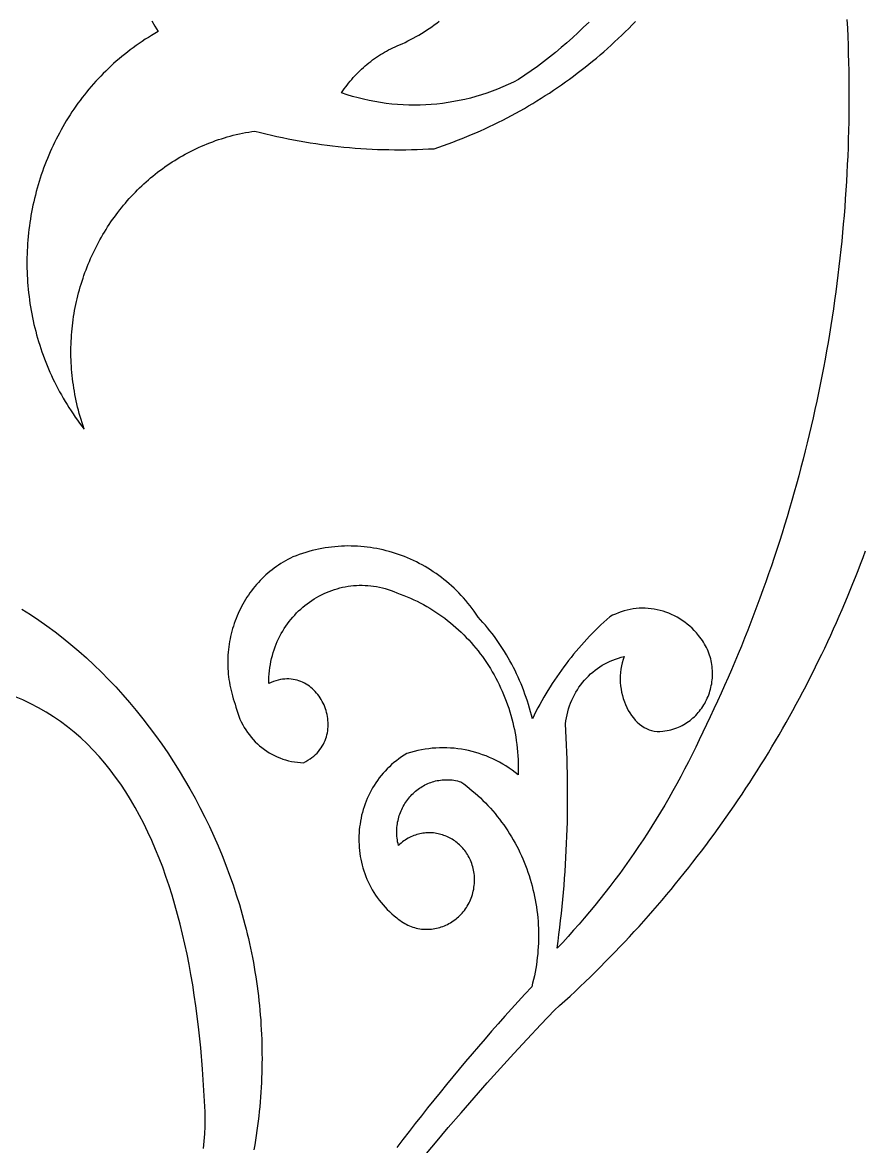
# Model space of a CAD drawing. Extents: x -425 to 425, y -1100 to 1100.
# Drawn here: x -97.9 to 70.5, y -197 to 27.7 of the extents above; entities that cross this region are included whole.
import ezdxf

# ---------------------------------------------------------------- set-up
doc = ezdxf.new("R2010")
doc.units = 0
doc.layers.add('LAYER_1', color=18, linetype='CONTINUOUS')

msp = doc.modelspace()

# ---------------------------------------------------------------- linework, layer by layer
at = {"layer": 'LAYER_1'}
for points in [[(-71.98, 27.99), (-71.38, 26.9), (-70.77, 25.83), (-71.42, 25.45), (-72.06, 25.07), (-72.69, 24.68), (-73.31, 24.29), (-73.92, 23.88), (-74.53, 23.47), (-75.13, 23.05), (-75.72, 22.62), (-76.31, 22.19), (-76.88, 21.74), (-77.45, 21.29), (-78.01, 20.84), (-78.57, 20.37), (-79.11, 19.9), (-79.65, 19.43), (-80.18, 18.94), (-80.7, 18.45), (-81.21, 17.95), (-81.72, 17.45), (-82.22, 16.94), (-82.71, 16.42), (-83.19, 15.9), (-83.67, 15.37), (-84.13, 14.84), (-84.59, 14.3), (-85.04, 13.75), (-85.49, 13.2), (-85.92, 12.64), (-86.35, 12.08), (-86.77, 11.51), (-87.18, 10.94), (-87.58, 10.36), (-87.97, 9.77), (-88.36, 9.19), (-88.74, 8.59), (-89.11, 7.99), (-89.47, 7.39), (-89.82, 6.79), (-90.16, 6.17), (-90.5, 5.56), (-90.83, 4.94), (-91.15, 4.31), (-91.46, 3.69), (-91.76, 3.05), (-92.06, 2.42), (-92.35, 1.78), (-92.62, 1.14), (-92.89, 0.49), (-93.16, -0.16), (-93.41, -0.81), (-93.65, -1.47), (-93.89, -2.13), (-94.12, -2.79), (-94.33, -3.46), (-94.54, -4.13), (-94.75, -4.8), (-94.94, -5.47), (-95.12, -6.15), (-95.3, -6.83), (-95.47, -7.51), (-95.63, -8.19), (-95.78, -8.87), (-95.92, -9.56), (-96.05, -10.25), (-96.17, -10.94), (-96.29, -11.63), (-96.39, -12.33), (-96.49, -13.02), (-96.58, -13.72), (-96.66, -14.42), (-96.73, -15.12), (-96.79, -15.82), (-96.85, -16.52), (-96.89, -17.22), (-96.92, -17.92), (-96.95, -18.63), (-96.97, -19.33), (-96.98, -20.04), (-96.98, -20.74), (-96.97, -21.45), (-96.95, -22.15), (-96.92, -22.86), (-96.88, -23.56), (-96.84, -24.27), (-96.78, -24.97), (-96.72, -25.68), (-96.64, -26.38), (-96.56, -27.08), (-96.47, -27.79), (-96.37, -28.49), (-96.26, -29.19), (-96.14, -29.89), (-96.01, -30.59), (-95.87, -31.29), (-95.73, -31.99), (-95.57, -32.68), (-95.4, -33.38), (-95.23, -34.07), (-95.04, -34.76), (-94.85, -35.45), (-94.65, -36.14), (-94.43, -36.82), (-94.21, -37.5), (-93.98, -38.19), (-93.74, -38.86), (-93.49, -39.54), (-93.23, -40.21), (-92.96, -40.89), (-92.68, -41.55), (-92.39, -42.22), (-92.09, -42.88), (-91.78, -43.54), (-91.46, -44.2), (-91.13, -44.85), (-90.8, -45.5), (-90.45, -46.15), (-90.09, -46.8), (-89.73, -47.44), (-89.35, -48.07), (-88.96, -48.7), (-88.57, -49.33), (-88.16, -49.96), (-87.75, -50.58), (-87.32, -51.2), (-86.89, -51.81), (-86.44, -52.42), (-85.99, -53.02), (-85.52, -53.62), (-85.74, -52.99), (-85.94, -52.36), (-86.14, -51.73), (-86.33, -51.11), (-86.51, -50.48), (-86.68, -49.85), (-86.84, -49.22), (-86.99, -48.59), (-87.13, -47.96), (-87.26, -47.33), (-87.38, -46.7), (-87.5, -46.06), (-87.6, -45.43), (-87.7, -44.8), (-87.79, -44.17), (-87.86, -43.54), (-87.93, -42.91), (-87.99, -42.29), (-88.05, -41.66), (-88.09, -41.03), (-88.12, -40.4), (-88.15, -39.78), (-88.17, -39.15), (-88.18, -38.53), (-88.18, -37.9), (-88.17, -37.28), (-88.15, -36.66), (-88.13, -36.04), (-88.1, -35.42), (-88.06, -34.81), (-88.01, -34.19), (-87.95, -33.58), (-87.88, -32.97), (-87.81, -32.36), (-87.73, -31.75), (-87.64, -31.14), (-87.54, -30.54), (-87.44, -29.94), (-87.32, -29.34), (-87.2, -28.74), (-87.08, -28.14), (-86.94, -27.55), (-86.8, -26.96), (-86.64, -26.37), (-86.49, -25.78), (-86.32, -25.2), (-86.14, -24.62), (-85.96, -24.04), (-85.77, -23.47), (-85.58, -22.9), (-85.38, -22.33), (-85.16, -21.76), (-84.95, -21.2), (-84.72, -20.64), (-84.49, -20.09), (-84.25, -19.54), (-84, -18.99), (-83.75, -18.45), (-83.49, -17.9), (-83.22, -17.37), (-82.95, -16.83), (-82.67, -16.3), (-82.38, -15.78), (-82.09, -15.26), (-81.79, -14.74), (-81.48, -14.23), (-81.17, -13.72), (-80.85, -13.22), (-80.52, -12.72), (-80.19, -12.22), (-79.85, -11.73), (-79.5, -11.25), (-79.15, -10.77), (-78.79, -10.29), (-78.43, -9.82), (-78.05, -9.36), (-77.68, -8.89), (-77.29, -8.44), (-76.91, -7.99), (-76.51, -7.54), (-76.11, -7.11), (-75.7, -6.67), (-75.29, -6.24), (-74.87, -5.82), (-74.45, -5.4), (-74.02, -4.99), (-73.58, -4.59), (-73.14, -4.19), (-72.69, -3.8), (-72.24, -3.41), (-71.78, -3.03), (-71.32, -2.65), (-70.85, -2.29), (-70.38, -1.93), (-69.9, -1.57), (-69.41, -1.22), (-68.92, -0.88), (-68.43, -0.55), (-67.93, -0.22), (-67.42, 0.1), (-66.91, 0.42), (-66.39, 0.72), (-65.87, 1.02), (-65.35, 1.32), (-64.82, 1.6), (-64.28, 1.88), (-63.74, 2.15), (-63.2, 2.41), (-62.65, 2.67), (-62.1, 2.92), (-61.54, 3.16), (-60.97, 3.39), (-60.41, 3.61), (-59.84, 3.83), (-59.26, 4.04), (-58.68, 4.24), (-58.09, 4.43), (-57.5, 4.61), (-56.91, 4.78), (-56.31, 4.95), (-55.71, 5.11), (-55.11, 5.26), (-54.5, 5.4), (-53.88, 5.53), (-53.26, 5.65), (-52.64, 5.76), (-52.02, 5.87), (-51.39, 5.96), (-50.29, 5.68), (-49.19, 5.41), (-48.09, 5.15), (-46.98, 4.9), (-45.88, 4.66), (-44.77, 4.43), (-43.66, 4.21), (-42.55, 4.01), (-41.43, 3.81), (-40.32, 3.63), (-39.2, 3.46), (-38.09, 3.3), (-36.97, 3.15), (-35.85, 3.01), (-34.73, 2.88), (-33.6, 2.76), (-32.48, 2.66), (-31.36, 2.56), (-30.23, 2.48), (-29.11, 2.41), (-27.98, 2.35), (-26.85, 2.3), (-25.72, 2.26), (-24.6, 2.24), (-23.47, 2.22), (-22.34, 2.22), (-21.21, 2.23), (-20.08, 2.25), (-18.95, 2.28), (-17.82, 2.32), (-16.69, 2.37), (-15.56, 2.43), (-14.61, 2.75), (-13.67, 3.08), (-12.73, 3.42), (-11.8, 3.76), (-10.87, 4.12), (-9.94, 4.48), (-9.02, 4.85), (-8.11, 5.24), (-7.2, 5.63), (-6.29, 6.03), (-5.39, 6.43), (-4.5, 6.85), (-3.61, 7.28), (-2.72, 7.71), (-1.84, 8.15), (-0.97, 8.6), (-0.1, 9.06), (0.77, 9.53), (1.63, 10.01), (2.48, 10.49), (3.33, 10.98), (4.17, 11.48), (5.01, 11.99), (5.84, 12.51), (6.67, 13.03), (7.49, 13.56), (8.3, 14.1), (9.11, 14.65), (9.91, 15.21), (10.71, 15.77), (11.5, 16.34), (12.29, 16.92), (13.07, 17.51), (13.85, 18.1), (14.61, 18.7), (15.38, 19.31), (16.13, 19.93), (16.88, 20.55), (17.63, 21.18), (18.37, 21.81), (19.1, 22.46), (19.82, 23.11), (20.54, 23.77), (21.26, 24.43), (21.96, 25.1), (22.66, 25.78), (23.36, 26.47), (24.04, 27.16), (24.72, 27.86)], [(66.98, 28.25), (67.07, 26.54), (67.14, 24.83), (67.21, 23.13), (67.26, 21.42), (67.31, 19.71), (67.34, 18.01), (67.36, 16.3), (67.38, 14.6), (67.38, 12.89), (67.38, 11.18), (67.36, 9.48), (67.34, 7.77), (67.3, 6.07), (67.26, 4.36), (67.2, 2.66), (67.14, 0.95), (67.06, -0.75), (66.98, -2.45), (66.88, -4.15), (66.78, -5.85), (66.66, -7.56), (66.54, -9.26), (66.4, -10.95), (66.26, -12.65), (66.11, -14.35), (65.94, -16.05), (65.77, -17.74), (65.58, -19.44), (65.39, -21.13), (65.19, -22.82), (64.97, -24.51), (64.75, -26.2), (64.52, -27.89), (64.28, -29.58), (64.02, -31.26), (63.76, -32.94), (63.49, -34.63), (63.21, -36.31), (62.91, -37.99), (62.61, -39.66), (62.3, -41.34), (61.98, -43.01), (61.65, -44.69), (61.3, -46.36), (60.95, -48.03), (60.59, -49.69), (60.22, -51.36), (59.84, -53.02), (59.45, -54.68), (59.05, -56.34), (58.64, -57.99), (58.22, -59.65), (57.79, -61.3), (57.35, -62.95), (56.9, -64.6), (56.45, -66.24), (55.98, -67.88), (55.5, -69.52), (55.01, -71.16), (54.51, -72.8), (54.01, -74.43), (53.49, -76.06), (52.96, -77.68), (52.42, -79.31), (51.88, -80.93), (51.32, -82.54), (50.76, -84.16), (50.18, -85.77), (49.59, -87.38), (49, -88.99), (48.39, -90.59), (47.78, -92.19), (47.16, -93.78), (46.52, -95.38), (45.88, -96.97), (45.22, -98.55), (44.56, -100.13), (43.89, -101.71), (43.21, -103.29), (42.51, -104.86), (41.81, -106.43), (41.1, -107.99), (40.38, -109.56), (39.65, -111.11), (38.91, -112.67), (38.16, -114.22), (37.46, -115.71), (36.75, -117.2), (36.02, -118.67), (35.28, -120.14), (34.53, -121.6), (33.76, -123.06), (32.98, -124.5), (32.18, -125.93), (31.37, -127.36), (30.55, -128.78), (29.71, -130.18), (28.86, -131.58), (27.99, -132.97), (27.11, -134.35), (26.22, -135.71), (25.31, -137.07), (24.39, -138.42), (23.46, -139.76), (22.51, -141.09), (21.55, -142.41), (20.58, -143.72), (19.59, -145.02), (18.59, -146.3), (17.58, -147.58), (16.56, -148.84), (15.52, -150.1), (14.47, -151.34), (13.41, -152.58), (12.33, -153.8), (11.25, -155.01), (10.15, -156.21), (9.03, -157.39), (9.22, -156), (9.4, -154.61), (9.57, -153.21), (9.73, -151.82), (9.89, -150.42), (10.03, -149.02), (10.17, -147.63), (10.29, -146.23), (10.41, -144.83), (10.52, -143.43), (10.62, -142.03), (10.71, -140.62), (10.79, -139.22), (10.87, -137.82), (10.93, -136.42), (10.99, -135.01), (11.04, -133.61), (11.08, -132.21), (11.11, -130.8), (11.13, -129.4), (11.14, -127.99), (11.14, -126.59), (11.14, -125.18), (11.12, -123.78), (11.1, -122.37), (11.07, -120.97), (11.03, -119.56), (10.98, -118.16), (10.92, -116.75), (10.86, -115.35), (10.78, -113.95), (10.7, -112.54), (10.78, -111.92), (10.88, -111.31), (11.01, -110.7), (11.15, -110.1), (11.32, -109.52), (11.51, -108.94), (11.72, -108.37), (11.96, -107.81), (12.21, -107.27), (12.48, -106.74), (12.77, -106.22), (13.08, -105.71), (13.4, -105.21), (13.75, -104.73), (14.11, -104.27), (14.49, -103.82), (14.88, -103.38), (15.29, -102.97), (15.72, -102.56), (16.16, -102.18), (16.62, -101.81), (17.09, -101.46), (17.57, -101.13), (18.06, -100.82), (18.57, -100.53), (19.09, -100.26), (19.63, -100.01), (20.17, -99.78), (20.73, -99.58), (21.29, -99.39), (21.87, -99.23), (22.45, -99.09), (22.23, -99.7), (22.04, -100.33), (21.89, -100.96), (21.78, -101.61), (21.7, -102.27), (21.66, -102.92), (21.65, -103.59), (21.67, -104.25), (21.73, -104.91), (21.82, -105.57), (21.94, -106.21), (22.09, -106.85), (22.27, -107.48), (22.48, -108.1), (22.71, -108.69), (22.97, -109.27), (23.26, -109.83), (23.58, -110.36), (23.91, -110.87), (24.28, -111.35), (24.66, -111.8), (25.07, -112.21), (25.5, -112.59), (25.95, -112.93), (26.41, -113.23), (26.9, -113.49), (27.41, -113.7), (27.93, -113.86), (28.47, -113.98), (29.03, -114.04), (29.6, -114.04), (30.18, -113.99), (30.6, -113.94), (31.01, -113.87), (31.41, -113.79), (31.8, -113.7), (32.19, -113.59), (32.57, -113.47), (32.94, -113.34), (33.31, -113.19), (33.66, -113.03), (34.01, -112.86), (34.35, -112.68), (34.68, -112.48), (35, -112.28), (35.32, -112.06), (35.62, -111.84), (35.92, -111.6), (36.2, -111.35), (36.48, -111.1), (36.75, -110.83), (37.01, -110.56), (37.26, -110.28), (37.5, -109.99), (37.73, -109.69), (37.95, -109.38), (38.16, -109.07), (38.36, -108.75), (38.55, -108.43), (38.73, -108.1), (38.9, -107.76), (39.06, -107.41), (39.21, -107.07), (39.35, -106.71), (39.48, -106.36), (39.59, -105.99), (39.7, -105.63), (39.79, -105.26), (39.87, -104.89), (39.94, -104.51), (40, -104.14), (40.05, -103.76), (40.08, -103.38), (40.1, -102.99), (40.12, -102.61), (40.11, -102.22), (40.1, -101.84), (40.07, -101.45), (40.03, -101.07), (39.98, -100.68), (39.92, -100.3), (39.84, -99.92), (39.75, -99.54), (39.64, -99.16), (39.52, -98.78), (39.39, -98.4), (39.25, -98.03), (39.09, -97.66), (38.92, -97.3), (38.73, -96.93), (38.53, -96.58), (38.31, -96.22), (38.08, -95.87), (37.84, -95.53), (37.58, -95.19), (37.31, -94.86), (36.89, -94.36), (36.46, -93.88), (36.01, -93.43), (35.55, -92.99), (35.07, -92.59), (34.57, -92.2), (34.07, -91.84), (33.55, -91.51), (33.02, -91.2), (32.48, -90.91), (31.93, -90.65), (31.37, -90.41), (30.8, -90.2), (30.23, -90.01), (29.64, -89.85), (29.06, -89.71), (28.47, -89.6), (27.87, -89.52), (27.27, -89.46), (26.67, -89.43), (26.06, -89.42), (25.46, -89.44), (24.86, -89.49), (24.25, -89.56), (23.65, -89.66), (23.05, -89.79), (22.45, -89.95), (21.86, -90.13), (21.28, -90.34), (20.69, -90.58), (20.12, -90.84), (19.55, -91.14), (18.95, -91.67), (18.36, -92.21), (17.78, -92.76), (17.2, -93.32), (16.63, -93.88), (16.07, -94.45), (15.51, -95.02), (14.96, -95.61), (14.42, -96.2), (13.89, -96.8), (13.36, -97.4), (12.84, -98.01), (12.33, -98.63), (11.82, -99.25), (11.33, -99.88), (10.84, -100.52), (10.36, -101.16), (9.88, -101.81), (9.42, -102.47), (8.96, -103.13), (8.51, -103.8), (8.06, -104.48), (7.63, -105.16), (7.2, -105.84), (6.78, -106.53), (6.37, -107.23), (5.97, -107.93), (5.58, -108.64), (5.19, -109.36), (4.81, -110.08), (4.44, -110.8), (4.08, -111.53), (3.91, -110.81), (3.72, -110.1), (3.52, -109.39), (3.31, -108.69), (3.09, -107.99), (2.86, -107.29), (2.61, -106.6), (2.36, -105.91), (2.1, -105.23), (1.82, -104.55), (1.54, -103.88), (1.24, -103.21), (0.93, -102.55), (0.62, -101.9), (0.29, -101.25), (-0.05, -100.6), (-0.39, -99.96), (-0.75, -99.33), (-1.12, -98.71), (-1.49, -98.09), (-1.88, -97.47), (-2.28, -96.86), (-2.68, -96.26), (-3.1, -95.67), (-3.52, -95.08), (-3.96, -94.5), (-4.4, -93.93), (-4.86, -93.37), (-5.32, -92.81), (-5.79, -92.26), (-6.27, -91.72), (-6.76, -91.18), (-7.15, -90.61), (-7.55, -90.04), (-7.96, -89.48), (-8.38, -88.93), (-8.81, -88.4), (-9.25, -87.87), (-9.7, -87.36), (-10.16, -86.86), (-10.62, -86.37), (-11.1, -85.89), (-11.58, -85.43), (-12.07, -84.97), (-12.57, -84.53), (-13.07, -84.1), (-13.59, -83.68), (-14.11, -83.27), (-14.64, -82.88), (-15.18, -82.5), (-15.72, -82.13), (-16.27, -81.77), (-16.82, -81.42), (-17.38, -81.09), (-17.95, -80.77), (-18.52, -80.46), (-19.1, -80.17), (-19.69, -79.88), (-20.27, -79.61), (-20.87, -79.36), (-21.47, -79.11), (-22.07, -78.88), (-22.68, -78.66), (-23.29, -78.46), (-23.9, -78.26), (-24.52, -78.08), (-25.15, -77.92), (-25.77, -77.77), (-26.4, -77.63), (-27.03, -77.5), (-27.67, -77.39), (-28.3, -77.29), (-28.94, -77.2), (-29.58, -77.13), (-30.23, -77.08), (-30.87, -77.03), (-31.52, -77), (-32.16, -76.99), (-32.81, -76.98), (-33.46, -77), (-34.11, -77.02), (-34.76, -77.06), (-35.41, -77.12), (-36.06, -77.19), (-36.71, -77.27), (-37.36, -77.37), (-38.01, -77.49), (-38.66, -77.61), (-39.31, -77.76), (-39.95, -77.91), (-40.6, -78.09), (-41.24, -78.27), (-41.88, -78.47), (-42.52, -78.69), (-43.16, -78.92), (-43.79, -79.17), (-44.29, -79.41), (-44.78, -79.67), (-45.26, -79.93), (-45.73, -80.21), (-46.2, -80.49), (-46.65, -80.79), (-47.1, -81.09), (-47.53, -81.41), (-47.96, -81.74), (-48.38, -82.07), (-48.79, -82.42), (-49.19, -82.77), (-49.58, -83.14), (-49.97, -83.51), (-50.34, -83.89), (-50.7, -84.28), (-51.06, -84.68), (-51.4, -85.08), (-51.74, -85.5), (-52.06, -85.92), (-52.38, -86.34), (-52.68, -86.78), (-52.98, -87.22), (-53.26, -87.67), (-53.53, -88.12), (-53.8, -88.58), (-54.05, -89.05), (-54.3, -89.52), (-54.53, -90), (-54.75, -90.48), (-54.96, -90.97), (-55.16, -91.47), (-55.35, -91.97), (-55.53, -92.47), (-55.7, -92.98), (-55.85, -93.49), (-56, -94), (-56.13, -94.52), (-56.25, -95.04), (-56.36, -95.57), (-56.46, -96.1), (-56.55, -96.63), (-56.63, -97.16), (-56.69, -97.7), (-56.74, -98.23), (-56.78, -98.77), (-56.81, -99.32), (-56.83, -99.86), (-56.83, -100.4), (-56.82, -100.95), (-56.8, -101.5), (-56.77, -102.04), (-56.72, -102.59), (-56.66, -103.14), (-56.59, -103.69), (-56.5, -104.23), (-56.41, -104.78), (-56.29, -105.33), (-56.17, -105.87), (-56.03, -106.42), (-55.88, -106.96), (-55.72, -107.5), (-55.54, -108.04), (-55.35, -108.58), (-55.21, -109.21), (-55.03, -109.82), (-54.84, -110.42), (-54.62, -111.01), (-54.38, -111.59), (-54.12, -112.15), (-53.84, -112.7), (-53.54, -113.23), (-53.21, -113.75), (-52.87, -114.25), (-52.51, -114.74), (-52.13, -115.21), (-51.74, -115.66), (-51.32, -116.1), (-50.89, -116.51), (-50.45, -116.91), (-49.99, -117.29), (-49.51, -117.65), (-49.03, -117.99), (-48.52, -118.3), (-48.01, -118.6), (-47.48, -118.87), (-46.94, -119.12), (-46.4, -119.35), (-45.84, -119.56), (-45.27, -119.74), (-44.69, -119.9), (-44.1, -120.03), (-43.51, -120.13), (-42.9, -120.21), (-42.3, -120.27), (-41.68, -120.3), (-41.22, -120.06), (-40.79, -119.81), (-40.37, -119.55), (-39.99, -119.27), (-39.62, -118.98), (-39.28, -118.67), (-38.97, -118.36), (-38.67, -118.03), (-38.4, -117.69), (-38.15, -117.34), (-37.92, -116.99), (-37.71, -116.62), (-37.53, -116.25), (-37.36, -115.87), (-37.22, -115.49), (-37.09, -115.1), (-36.99, -114.71), (-36.9, -114.31), (-36.84, -113.91), (-36.79, -113.51), (-36.76, -113.1), (-36.75, -112.7), (-36.76, -112.29), (-36.79, -111.89), (-36.83, -111.48), (-36.89, -111.08), (-36.96, -110.68), (-37.06, -110.29), (-37.17, -109.89), (-37.29, -109.51), (-37.43, -109.13), (-37.58, -108.75), (-37.75, -108.38), (-37.94, -108.03), (-38.14, -107.67), (-38.35, -107.33), (-38.57, -107), (-38.81, -106.68), (-39.06, -106.37), (-39.33, -106.07), (-39.61, -105.79), (-39.89, -105.52), (-40.19, -105.26), (-40.5, -105.02), (-40.83, -104.79), (-41.16, -104.58), (-41.5, -104.39), (-41.86, -104.22), (-42.22, -104.06), (-42.59, -103.92), (-42.97, -103.81), (-43.36, -103.71), (-43.76, -103.64), (-44.17, -103.59), (-44.58, -103.56), (-45, -103.56), (-45.43, -103.58), (-45.87, -103.62), (-46.31, -103.69), (-46.76, -103.79), (-47.21, -103.92), (-47.67, -104.07), (-48.14, -104.25), (-48.61, -104.46), (-48.61, -103.81), (-48.58, -103.17), (-48.54, -102.54), (-48.48, -101.91), (-48.4, -101.29), (-48.31, -100.67), (-48.19, -100.07), (-48.06, -99.47), (-47.91, -98.88), (-47.74, -98.3), (-47.56, -97.73), (-47.36, -97.16), (-47.15, -96.61), (-46.92, -96.07), (-46.67, -95.53), (-46.41, -95.01), (-46.13, -94.49), (-45.84, -93.99), (-45.54, -93.5), (-45.22, -93.02), (-44.89, -92.55), (-44.55, -92.09), (-44.19, -91.64), (-43.82, -91.2), (-43.44, -90.78), (-43.05, -90.37), (-42.65, -89.97), (-42.24, -89.59), (-41.81, -89.21), (-41.38, -88.85), (-40.93, -88.51), (-40.48, -88.18), (-40.02, -87.86), (-39.55, -87.56), (-39.07, -87.27), (-38.58, -87), (-38.08, -86.74), (-37.58, -86.49), (-37.07, -86.27), (-36.56, -86.06), (-36.03, -85.86), (-35.5, -85.68), (-34.97, -85.52), (-34.43, -85.37), (-33.88, -85.24), (-33.33, -85.13), (-32.78, -85.04), (-32.22, -84.96), (-31.66, -84.9), (-31.09, -84.86), (-30.53, -84.84), (-29.96, -84.83), (-29.38, -84.85), (-28.81, -84.89), (-28.23, -84.94), (-27.65, -85.01), (-27.07, -85.11), (-26.49, -85.22), (-25.91, -85.36), (-25.33, -85.51), (-24.76, -85.69), (-24.18, -85.88), (-23.6, -86.1), (-23.02, -86.34), (-22.33, -86.59), (-21.64, -86.85), (-20.96, -87.12), (-20.29, -87.41), (-19.62, -87.71), (-18.96, -88.03), (-18.32, -88.36), (-17.68, -88.7), (-17.04, -89.05), (-16.42, -89.42), (-15.8, -89.8), (-15.2, -90.19), (-14.6, -90.59), (-14.01, -91.01), (-13.43, -91.43), (-12.86, -91.87), (-12.3, -92.32), (-11.75, -92.78), (-11.21, -93.25), (-10.67, -93.73), (-10.15, -94.22), (-9.64, -94.73), (-9.14, -95.24), (-8.64, -95.76), (-8.16, -96.3), (-7.69, -96.84), (-7.23, -97.39), (-6.78, -97.95), (-6.34, -98.52), (-5.91, -99.1), (-5.5, -99.69), (-5.09, -100.28), (-4.69, -100.88), (-4.31, -101.5), (-3.94, -102.12), (-3.58, -102.74), (-3.23, -103.38), (-2.9, -104.02), (-2.57, -104.67), (-2.26, -105.33), (-1.96, -105.99), (-1.67, -106.66), (-1.4, -107.34), (-1.14, -108.02), (-0.89, -108.71), (-0.65, -109.41), (-0.43, -110.11), (-0.22, -110.81), (-0.02, -111.52), (0.16, -112.24), (0.33, -112.96), (0.49, -113.69), (0.63, -114.42), (0.76, -115.15), (0.87, -115.89), (0.97, -116.64), (1.06, -117.38), (1.13, -118.14), (1.19, -118.89), (1.23, -119.65), (1.26, -120.41), (1.27, -121.17), (1.27, -121.94), (1.25, -122.71), (0.65, -122.24), (0.05, -121.79), (-0.57, -121.36), (-1.2, -120.95), (-1.84, -120.56), (-2.49, -120.2), (-3.15, -119.85), (-3.81, -119.53), (-4.49, -119.23), (-5.17, -118.95), (-5.86, -118.69), (-6.55, -118.45), (-7.25, -118.24), (-7.95, -118.05), (-8.66, -117.88), (-9.38, -117.73), (-10.1, -117.61), (-10.82, -117.5), (-11.54, -117.42), (-12.27, -117.36), (-13, -117.33), (-13.73, -117.32), (-14.46, -117.33), (-15.19, -117.36), (-15.92, -117.42), (-16.65, -117.5), (-17.38, -117.6), (-18.11, -117.73), (-18.84, -117.88), (-19.56, -118.05), (-20.28, -118.25), (-21, -118.47), (-21.55, -118.8), (-22.08, -119.15), (-22.6, -119.51), (-23.1, -119.89), (-23.59, -120.27), (-24.06, -120.68), (-24.51, -121.09), (-24.95, -121.52), (-25.37, -121.96), (-25.77, -122.41), (-26.16, -122.87), (-26.54, -123.34), (-26.89, -123.83), (-27.23, -124.32), (-27.56, -124.82), (-27.87, -125.33), (-28.16, -125.85), (-28.43, -126.37), (-28.69, -126.91), (-28.94, -127.45), (-29.16, -127.99), (-29.37, -128.55), (-29.57, -129.11), (-29.75, -129.67), (-29.91, -130.24), (-30.05, -130.81), (-30.18, -131.39), (-30.29, -131.97), (-30.38, -132.55), (-30.46, -133.13), (-30.52, -133.72), (-30.57, -134.31), (-30.6, -134.9), (-30.61, -135.49), (-30.6, -136.08), (-30.58, -136.67), (-30.54, -137.26), (-30.48, -137.85), (-30.41, -138.44), (-30.32, -139.02), (-30.22, -139.61), (-30.09, -140.19), (-29.95, -140.76), (-29.79, -141.34), (-29.62, -141.91), (-29.43, -142.47), (-29.22, -143.03), (-28.99, -143.58), (-28.75, -144.13), (-28.49, -144.67), (-28.21, -145.2), (-27.92, -145.73), (-27.6, -146.25), (-27.27, -146.76), (-26.93, -147.26), (-26.56, -147.75), (-26.18, -148.23), (-25.78, -148.71), (-25.37, -149.17), (-24.93, -149.62), (-24.48, -150.06), (-24.01, -150.49), (-23.53, -150.9), (-23.02, -151.31), (-22.72, -151.56), (-22.41, -151.8), (-22.09, -152.02), (-21.77, -152.23), (-21.45, -152.42), (-21.13, -152.6), (-20.8, -152.76), (-20.47, -152.91), (-20.14, -153.04), (-19.8, -153.16), (-19.47, -153.26), (-19.13, -153.35), (-18.79, -153.43), (-18.45, -153.49), (-18.11, -153.54), (-17.77, -153.57), (-17.43, -153.6), (-17.1, -153.6), (-16.76, -153.6), (-16.42, -153.58), (-16.09, -153.55), (-15.75, -153.51), (-15.42, -153.46), (-15.09, -153.39), (-14.77, -153.31), (-14.44, -153.22), (-14.12, -153.12), (-13.81, -153.01), (-13.5, -152.89), (-13.19, -152.75), (-12.89, -152.61), (-12.59, -152.45), (-12.29, -152.28), (-12.01, -152.11), (-11.73, -151.92), (-11.45, -151.72), (-11.18, -151.52), (-10.92, -151.3), (-10.67, -151.07), (-10.42, -150.84), (-10.18, -150.59), (-9.95, -150.34), (-9.72, -150.08), (-9.51, -149.81), (-9.3, -149.53), (-9.11, -149.24), (-8.92, -148.94), (-8.74, -148.64), (-8.58, -148.33), (-8.42, -148.01), (-8.27, -147.68), (-8.14, -147.35), (-8.02, -147.01), (-7.91, -146.66), (-7.81, -146.3), (-7.72, -145.94), (-7.65, -145.57), (-7.59, -145.2), (-7.54, -144.82), (-7.51, -144.43), (-7.49, -144.04), (-7.48, -143.64), (-7.49, -143.24), (-7.51, -142.83), (-7.56, -142.47), (-7.61, -142.12), (-7.67, -141.77), (-7.75, -141.42), (-7.84, -141.09), (-7.93, -140.76), (-8.04, -140.44), (-8.16, -140.12), (-8.29, -139.81), (-8.43, -139.51), (-8.57, -139.22), (-8.73, -138.93), (-8.89, -138.66), (-9.07, -138.38), (-9.25, -138.12), (-9.44, -137.87), (-9.63, -137.62), (-9.84, -137.38), (-10.05, -137.15), (-10.27, -136.92), (-10.49, -136.71), (-10.72, -136.5), (-10.96, -136.3), (-11.2, -136.11), (-11.45, -135.93), (-11.71, -135.76), (-11.97, -135.6), (-12.23, -135.44), (-12.5, -135.3), (-12.77, -135.16), (-13.05, -135.04), (-13.33, -134.92), (-13.61, -134.82), (-13.9, -134.72), (-14.19, -134.63), (-14.48, -134.55), (-14.78, -134.49), (-15.08, -134.43), (-15.38, -134.38), (-15.68, -134.34), (-15.98, -134.32), (-16.28, -134.3), (-16.59, -134.3), (-16.89, -134.3), (-17.19, -134.32), (-17.5, -134.35), (-17.8, -134.38), (-18.11, -134.43), (-18.41, -134.49), (-18.71, -134.57), (-19.01, -134.65), (-19.31, -134.75), (-19.61, -134.85), (-19.91, -134.97), (-20.2, -135.1), (-20.49, -135.24), (-20.78, -135.4), (-21.06, -135.57), (-21.34, -135.75), (-21.62, -135.94), (-21.89, -136.14), (-22.16, -136.36), (-22.43, -136.59), (-22.69, -136.83), (-22.77, -136.46), (-22.85, -136.09), (-22.91, -135.73), (-22.95, -135.36), (-22.99, -135), (-23.01, -134.64), (-23.02, -134.29), (-23.02, -133.93), (-23.01, -133.58), (-22.99, -133.23), (-22.95, -132.88), (-22.91, -132.54), (-22.85, -132.2), (-22.78, -131.86), (-22.71, -131.53), (-22.62, -131.2), (-22.52, -130.88), (-22.41, -130.56), (-22.3, -130.24), (-22.17, -129.93), (-22.04, -129.63), (-21.89, -129.33), (-21.74, -129.03), (-21.57, -128.75), (-21.4, -128.46), (-21.22, -128.19), (-21.04, -127.92), (-20.84, -127.65), (-20.64, -127.4), (-20.43, -127.15), (-20.21, -126.9), (-19.99, -126.67), (-19.76, -126.44), (-19.52, -126.22), (-19.27, -126), (-19.02, -125.8), (-18.77, -125.6), (-18.5, -125.41), (-18.23, -125.23), (-17.96, -125.06), (-17.68, -124.9), (-17.39, -124.75), (-17.1, -124.6), (-16.81, -124.47), (-16.51, -124.35), (-16.21, -124.23), (-15.9, -124.13), (-15.59, -124.04), (-15.27, -123.95), (-14.95, -123.88), (-14.63, -123.82), (-14.3, -123.77), (-13.97, -123.73), (-13.64, -123.71), (-13.31, -123.69), (-12.97, -123.69), (-12.63, -123.7), (-12.29, -123.72), (-11.95, -123.75), (-11.6, -123.8), (-11.26, -123.86), (-10.91, -123.93), (-10.56, -124.02), (-10.21, -124.12), (-9.62, -124.55), (-9.04, -124.99), (-8.48, -125.44), (-7.92, -125.9), (-7.37, -126.37), (-6.83, -126.85), (-6.31, -127.34), (-5.79, -127.84), (-5.29, -128.34), (-4.79, -128.86), (-4.31, -129.39), (-3.84, -129.93), (-3.38, -130.47), (-2.93, -131.02), (-2.49, -131.58), (-2.06, -132.15), (-1.64, -132.73), (-1.24, -133.32), (-0.84, -133.91), (-0.46, -134.51), (-0.09, -135.11), (0.27, -135.73), (0.62, -136.35), (0.95, -136.97), (1.28, -137.61), (1.59, -138.25), (1.89, -138.89), (2.18, -139.54), (2.45, -140.2), (2.71, -140.86), (2.97, -141.52), (3.21, -142.2), (3.43, -142.87), (3.65, -143.55), (3.85, -144.24), (4.04, -144.93), (4.21, -145.62), (4.38, -146.31), (4.53, -147.01), (4.67, -147.72), (4.79, -148.42), (4.9, -149.13), (5, -149.84), (5.09, -150.56), (5.16, -151.28), (5.22, -152), (5.27, -152.72), (5.3, -153.44), (5.32, -154.16), (5.33, -154.89), (5.32, -155.61), (5.3, -156.34), (5.26, -157.07), (5.21, -157.8), (5.15, -158.53), (5.07, -159.26), (4.98, -159.99), (4.88, -160.72), (4.76, -161.45), (4.63, -162.17), (4.48, -162.9), (4.32, -163.63), (4.14, -164.35), (3.95, -165.08), (2.6, -166.54), (1.25, -168.02), (-0.09, -169.5), (-1.42, -170.98), (-2.75, -172.48), (-4.07, -173.98), (-5.38, -175.48), (-6.68, -176.99), (-7.98, -178.51), (-9.27, -180.03), (-10.56, -181.56), (-11.83, -183.1), (-13.1, -184.64), (-14.37, -186.19), (-15.62, -187.74), (-16.87, -189.3), (-18.11, -190.87), (-19.35, -192.44), (-20.58, -194.02), (-21.8, -195.6), (-23.01, -197.19)], [(15.41, 27.75), (14.34, 26.69), (13.24, 25.65), (12.13, 24.62), (11, 23.62), (9.85, 22.64), (8.69, 21.67), (7.5, 20.72), (6.3, 19.79), (5.08, 18.89), (3.84, 18), (2.59, 17.13), (1.32, 16.29), (0.28, 15.76), (-0.76, 15.26), (-1.82, 14.79), (-2.88, 14.35), (-3.95, 13.94), (-5.03, 13.55), (-6.11, 13.19), (-7.21, 12.86), (-8.3, 12.56), (-9.41, 12.29), (-10.52, 12.05), (-11.63, 11.83), (-12.75, 11.65), (-13.87, 11.49), (-14.99, 11.36), (-16.12, 11.26), (-17.25, 11.18), (-18.38, 11.14), (-19.51, 11.13), (-20.64, 11.14), (-21.77, 11.18), (-22.9, 11.26), (-24.03, 11.36), (-25.16, 11.49), (-26.29, 11.65), (-27.41, 11.84), (-28.53, 12.05), (-29.65, 12.3), (-30.76, 12.57), (-31.87, 12.88), (-32.97, 13.21), (-34.07, 13.58), (-33.8, 13.98), (-33.53, 14.38), (-33.24, 14.77), (-32.95, 15.16), (-32.66, 15.54), (-32.35, 15.92), (-32.04, 16.28), (-31.73, 16.65), (-31.41, 17), (-31.08, 17.35), (-30.74, 17.69), (-30.4, 18.02), (-30.06, 18.35), (-29.71, 18.67), (-29.35, 18.99), (-28.99, 19.29), (-28.62, 19.59), (-28.24, 19.88), (-27.87, 20.17), (-27.48, 20.45), (-27.09, 20.72), (-26.7, 20.98), (-26.3, 21.23), (-25.9, 21.48), (-25.49, 21.72), (-25.07, 21.95), (-24.66, 22.17), (-24.23, 22.38), (-23.81, 22.59), (-23.38, 22.79), (-22.94, 22.98), (-22.5, 23.16), (-21.94, 23.41), (-21.37, 23.68), (-20.82, 23.96), (-20.26, 24.24), (-19.72, 24.53), (-19.17, 24.83), (-18.64, 25.14), (-18.11, 25.46), (-17.58, 25.79), (-17.06, 26.12), (-16.55, 26.46), (-16.04, 26.81), (-15.54, 27.17), (-15.04, 27.53), (-14.55, 27.91)], [(-17.83, -199.3), (-15.29, -196.26), (-12.73, -193.24), (-10.15, -190.25), (-7.55, -187.26), (-4.93, -184.3), (-2.29, -181.36), (0.38, -178.44), (3.06, -175.54), (5.76, -172.65), (8.49, -169.79), (9.53, -168.85), (10.57, -167.91), (11.61, -166.96), (12.64, -166), (13.66, -165.04), (14.67, -164.07), (15.68, -163.09), (16.68, -162.11), (17.68, -161.13), (18.67, -160.13), (19.65, -159.13), (20.63, -158.13), (21.6, -157.12), (22.56, -156.1), (23.52, -155.08), (24.47, -154.05), (25.41, -153.02), (26.35, -151.98), (27.28, -150.93), (28.2, -149.88), (29.12, -148.82), (30.02, -147.76), (30.93, -146.69), (31.82, -145.62), (32.71, -144.54), (33.6, -143.46), (34.47, -142.37), (35.34, -141.27), (36.2, -140.17), (37.06, -139.07), (37.91, -137.96), (38.75, -136.84), (39.59, -135.72), (40.41, -134.59), (41.23, -133.46), (42.05, -132.33), (42.86, -131.19), (43.66, -130.04), (44.45, -128.89), (45.23, -127.74), (46.01, -126.57), (46.79, -125.41), (47.55, -124.24), (48.31, -123.06), (49.06, -121.89), (49.8, -120.7), (50.54, -119.51), (51.27, -118.32), (51.99, -117.12), (52.7, -115.92), (53.41, -114.71), (54.11, -113.5), (54.81, -112.29), (55.49, -111.07), (56.17, -109.84), (56.84, -108.61), (57.5, -107.38), (58.16, -106.14), (58.81, -104.9), (59.45, -103.66), (60.09, -102.41), (60.71, -101.15), (61.33, -99.9), (61.94, -98.63), (62.55, -97.37), (63.15, -96.1), (63.74, -94.83), (64.32, -93.55), (64.89, -92.27), (65.46, -90.98), (66.02, -89.7), (66.57, -88.4), (67.11, -87.11), (67.65, -85.81), (68.18, -84.51), (68.7, -83.2), (69.21, -81.89), (69.72, -80.58), (70.22, -79.26), (70.71, -77.94)], [(-97.98, -89.64), (-96.3, -90.69), (-94.63, -91.8), (-92.98, -92.95), (-91.36, -94.14), (-89.75, -95.38), (-88.17, -96.66), (-86.62, -97.98), (-85.09, -99.34), (-83.58, -100.74), (-82.1, -102.18), (-80.65, -103.65), (-79.22, -105.16), (-77.82, -106.7), (-76.45, -108.28), (-75.11, -109.89), (-73.79, -111.52), (-72.51, -113.19), (-71.25, -114.88), (-70.03, -116.6), (-68.84, -118.34), (-67.68, -120.11), (-66.55, -121.9), (-65.46, -123.72), (-64.39, -125.55), (-63.37, -127.4), (-62.38, -129.27), (-61.42, -131.15), (-60.5, -133.06), (-59.61, -134.97), (-58.77, -136.9), (-57.96, -138.84), (-57.19, -140.79), (-56.46, -142.75), (-55.76, -144.71), (-55.11, -146.68), (-54.5, -148.66), (-53.93, -150.65), (-53.4, -152.63), (-53.16, -153.57), (-52.92, -154.52), (-52.7, -155.46), (-52.48, -156.41), (-52.28, -157.35), (-52.08, -158.3), (-51.89, -159.26), (-51.71, -160.21), (-51.54, -161.16), (-51.38, -162.12), (-51.22, -163.07), (-51.08, -164.03), (-50.94, -164.99), (-50.82, -165.94), (-50.7, -166.9), (-50.59, -167.86), (-50.49, -168.82), (-50.4, -169.79), (-50.32, -170.75), (-50.24, -171.71), (-50.18, -172.67), (-50.12, -173.64), (-50.08, -174.6), (-50.04, -175.57), (-50.01, -176.53), (-49.99, -177.49), (-49.98, -178.46), (-49.97, -179.42), (-49.98, -180.39), (-50, -181.35), (-50.02, -182.31), (-50.05, -183.28), (-50.09, -184.24), (-50.14, -185.2), (-50.2, -186.17), (-50.27, -187.13), (-50.35, -188.09), (-50.43, -189.05), (-50.53, -190.01), (-50.63, -190.97), (-50.74, -191.92), (-50.86, -192.88), (-50.99, -193.84), (-51.13, -194.79), (-51.28, -195.74), (-51.43, -196.7), (-51.6, -197.65)], [(-61.7, -197.43), (-61.53, -195.97), (-61.41, -194.5), (-61.35, -193.02), (-61.34, -191.55), (-61.37, -190.08), (-61.58, -185.82), (-61.86, -181.55), (-62.23, -177.3), (-62.68, -173.07), (-63.21, -168.87), (-63.52, -166.79), (-63.84, -164.71), (-64.2, -162.65), (-64.57, -160.61), (-64.97, -158.58), (-65.4, -156.56), (-65.86, -154.57), (-66.34, -152.59), (-66.85, -150.63), (-67.39, -148.7), (-67.96, -146.79), (-68.55, -144.9), (-69.18, -143.04), (-69.84, -141.2), (-70.53, -139.4), (-71.25, -137.62), (-72, -135.87), (-72.79, -134.16), (-73.61, -132.48), (-74.46, -130.83), (-75.34, -129.22), (-76.27, -127.64), (-77.22, -126.11), (-78.22, -124.61), (-79.25, -123.16), (-80.32, -121.74), (-81.42, -120.37), (-82.56, -119.04), (-83.75, -117.76), (-84.97, -116.53), (-86.23, -115.34), (-87.53, -114.21), (-88.88, -113.12), (-90.26, -112.09), (-91.69, -111.11), (-93.16, -110.19), (-94.67, -109.32), (-96.23, -108.51), (-97.83, -107.76), (-99.47, -107.06)]]:
    msp.add_lwpolyline(points, dxfattribs=at)

doc.saveas('drawing.dxf')
